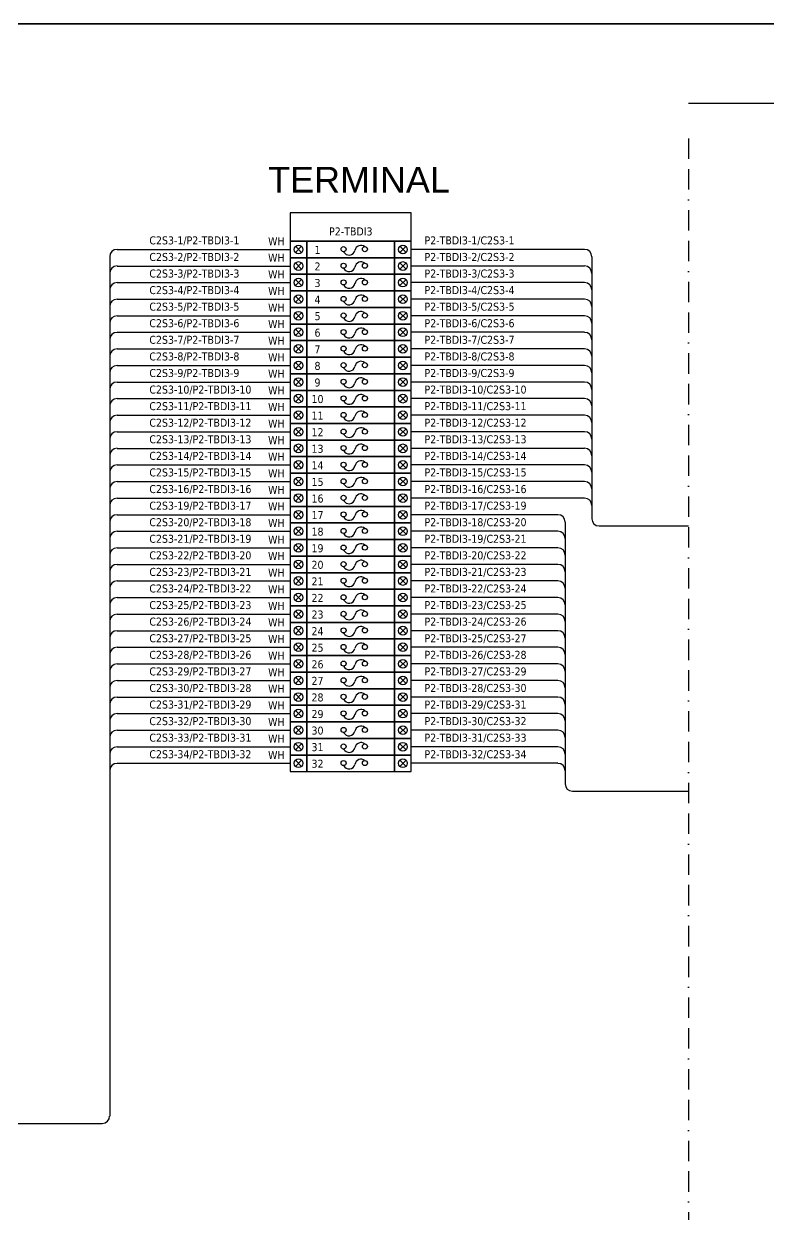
# Model space of a CAD drawing. Header units: millimetres. Extents: x 0 to 62600, y 0 to 14837.
# Drawn here: x 13872 to 14797, y 10237 to 11717 of the extents above; entities that cross this region are included whole.
import ezdxf
from ezdxf.enums import TextEntityAlignment as Align

# ---------------------------------------------------------------- set-up
doc = ezdxf.new("R2010")
doc.units = ezdxf.units.MM
doc.linetypes.add('BORDERX2', pattern=[88.9, 25.4, -12.7, 25.4, -12.7, 0, -12.7])
doc.layers.add('HELPPOINT', color=7, linetype='Continuous')
doc.layers.add('x01001-FrameArea', color=2, linetype='BORDERX2')
doc.layers.add('IE-WIRE', color=7, linetype='Continuous', lineweight=25)
doc.layers.add('power', color=7, linetype='Continuous', lineweight=25)
doc.styles.get("Standard").update_dxf_attribs({"font": 'arial.ttf'})
doc.styles.add('Tahoma', font='')
doc.styles.get('Tahoma').set_extended_font_data('Tahoma')

msp = doc.modelspace()

# ---------------------------------------------------------------- linework, layer by layer
msp.add_line((14698.1, 11618.3), (15474.9, 11618.3))
at = {"color": 1, "ltscale": 25.4}
for p, q in [((14217.1, 11440.2), (14209.5, 11432.5)), ((14209.5, 11440.2), (14217.1, 11432.5)), ((14339.2, 11440.2), (14346.9, 11432.5)), ((14346.9, 11440.2), (14339.2, 11432.5)), ((14217.1, 11419.6), (14209.5, 11411.9)), ((14209.5, 11419.6), (14217.1, 11411.9)), ((14339.2, 11419.6), (14346.9, 11411.9)), ((14346.9, 11419.6), (14339.2, 11411.9)), ((14217.1, 11398.9), (14209.5, 11391.3)), ((14209.5, 11398.9), (14217.1, 11391.3)), ((14339.2, 11398.9), (14346.9, 11391.3)), ((14346.9, 11398.9), (14339.2, 11391.3)), ((14217.1, 11378.3), (14209.5, 11370.7)), ((14209.5, 11378.3), (14217.1, 11370.7)), ((14339.2, 11378.3), (14346.9, 11370.7)), ((14346.9, 11378.3), (14339.2, 11370.7)), ((14217.1, 11357.7), (14209.5, 11350.1)), ((14209.5, 11357.7), (14217.1, 11350.1)), ((14339.2, 11357.7), (14346.9, 11350.1)), ((14346.9, 11357.7), (14339.2, 11350.1)), ((14217.1, 11337.1), (14209.5, 11329.4)), ((14209.5, 11337.1), (14217.1, 11329.4)), ((14339.2, 11337.1), (14346.9, 11329.4)), ((14346.9, 11337.1), (14339.2, 11329.4)), ((14217.1, 11316.5), (14209.5, 11308.8)), ((14209.5, 11316.5), (14217.1, 11308.8)), ((14339.2, 11316.5), (14346.9, 11308.8)), ((14346.9, 11316.5), (14339.2, 11308.8)), ((14217.1, 11295.9), (14209.5, 11288.2)), ((14209.5, 11295.9), (14217.1, 11288.2)), ((14339.2, 11295.9), (14346.9, 11288.2)), ((14346.9, 11295.9), (14339.2, 11288.2)), ((14217.1, 11275.3), (14209.5, 11267.6)), ((14209.5, 11275.3), (14217.1, 11267.6)), ((14339.2, 11275.3), (14346.9, 11267.6)), ((14346.9, 11275.3), (14339.2, 11267.6)), ((14217.1, 11254.7), (14209.5, 11247)), ((14209.5, 11254.7), (14217.1, 11247)), ((14339.2, 11254.7), (14346.9, 11247)), ((14346.9, 11254.7), (14339.2, 11247)), ((14217.1, 11234.1), (14209.5, 11226.4)), ((14209.5, 11234.1), (14217.1, 11226.4)), ((14339.2, 11234.1), (14346.9, 11226.4)), ((14346.9, 11234.1), (14339.2, 11226.4)), ((14217.1, 11213.4), (14209.5, 11205.8)), ((14209.5, 11213.4), (14217.1, 11205.8)), ((14339.2, 11213.4), (14346.9, 11205.8)), ((14346.9, 11213.4), (14339.2, 11205.8)), ((14217.1, 11192.8), (14209.5, 11185.2)), ((14209.5, 11192.8), (14217.1, 11185.2)), ((14339.2, 11192.8), (14346.9, 11185.2)), ((14346.9, 11192.8), (14339.2, 11185.2)), ((14217.1, 11172.2), (14209.5, 11164.5)), ((14209.5, 11172.2), (14217.1, 11164.5)), ((14339.2, 11172.2), (14346.9, 11164.5)), ((14346.9, 11172.2), (14339.2, 11164.5)), ((14217.1, 11151.6), (14209.5, 11143.9)), ((14209.5, 11151.6), (14217.1, 11143.9)), ((14339.2, 11151.6), (14346.9, 11143.9)), ((14346.9, 11151.6), (14339.2, 11143.9)), ((14217.1, 11131), (14209.5, 11123.3)), ((14209.5, 11131), (14217.1, 11123.3)), ((14339.2, 11131), (14346.9, 11123.3)), ((14346.9, 11131), (14339.2, 11123.3)), ((14217.1, 11110.4), (14209.5, 11102.7)), ((14209.5, 11110.4), (14217.1, 11102.7)), ((14339.2, 11110.4), (14346.9, 11102.7)), ((14346.9, 11110.4), (14339.2, 11102.7)), ((14217.1, 11089.8), (14209.5, 11082.1)), ((14209.5, 11089.8), (14217.1, 11082.1)), ((14339.2, 11089.8), (14346.9, 11082.1)), ((14346.9, 11089.8), (14339.2, 11082.1)), ((14217.1, 11069.2), (14209.5, 11061.5)), ((14209.5, 11069.2), (14217.1, 11061.5)), ((14339.2, 11069.2), (14346.9, 11061.5)), ((14346.9, 11069.2), (14339.2, 11061.5)), ((14217.1, 11048.5), (14209.5, 11040.9)), ((14209.5, 11048.5), (14217.1, 11040.9)), ((14339.2, 11048.5), (14346.9, 11040.9)), ((14346.9, 11048.5), (14339.2, 11040.9)), ((14217.1, 11027.9), (14209.5, 11020.3)), ((14209.5, 11027.9), (14217.1, 11020.3)), ((14339.2, 11027.9), (14346.9, 11020.3)), ((14346.9, 11027.9), (14339.2, 11020.3)), ((14217.1, 11007.3), (14209.5, 10999.7)), ((14209.5, 11007.3), (14217.1, 10999.7)), ((14339.2, 11007.3), (14346.9, 10999.7)), ((14346.9, 11007.3), (14339.2, 10999.7)), ((14217.1, 10986.7), (14209.5, 10979)), ((14209.5, 10986.7), (14217.1, 10979)), ((14339.2, 10986.7), (14346.9, 10979)), ((14346.9, 10986.7), (14339.2, 10979)), ((14217.1, 10966.1), (14209.5, 10958.4)), ((14209.5, 10966.1), (14217.1, 10958.4)), ((14339.2, 10966.1), (14346.9, 10958.4)), ((14346.9, 10966.1), (14339.2, 10958.4)), ((14217.1, 10945.5), (14209.5, 10937.8)), ((14209.5, 10945.5), (14217.1, 10937.8)), ((14339.2, 10945.5), (14346.9, 10937.8)), ((14346.9, 10945.5), (14339.2, 10937.8)), ((14217.1, 10924.9), (14209.5, 10917.2)), ((14209.5, 10924.9), (14217.1, 10917.2)), ((14339.2, 10924.9), (14346.9, 10917.2)), ((14346.9, 10924.9), (14339.2, 10917.2)), ((14217.1, 10904.3), (14209.5, 10896.6)), ((14209.5, 10904.3), (14217.1, 10896.6)), ((14339.2, 10904.3), (14346.9, 10896.6)), ((14346.9, 10904.3), (14339.2, 10896.6)), ((14217.1, 10883.7), (14209.5, 10876)), ((14209.5, 10883.7), (14217.1, 10876)), ((14339.2, 10883.7), (14346.9, 10876)), ((14346.9, 10883.7), (14339.2, 10876)), ((14217.1, 10863), (14209.5, 10855.4)), ((14209.5, 10863), (14217.1, 10855.4)), ((14339.2, 10863), (14346.9, 10855.4)), ((14346.9, 10863), (14339.2, 10855.4)), ((14217.1, 10842.4), (14209.5, 10834.8)), ((14209.5, 10842.4), (14217.1, 10834.8)), ((14339.2, 10842.4), (14346.9, 10834.8)), ((14346.9, 10842.4), (14339.2, 10834.8)), ((14217.1, 10821.8), (14209.5, 10814.1)), ((14209.5, 10821.8), (14217.1, 10814.1)), ((14339.2, 10821.8), (14346.9, 10814.1)), ((14346.9, 10821.8), (14339.2, 10814.1)), ((14217.1, 10801.2), (14209.5, 10793.5)), ((14209.5, 10801.2), (14217.1, 10793.5)), ((14339.2, 10801.2), (14346.9, 10793.5)), ((14346.9, 10801.2), (14339.2, 10793.5))]:
    msp.add_line(p, q, dxfattribs=at)
at = {"color": 4, "ltscale": 25.4}
msp.add_lwpolyline([(14203, 11446.6), (14353.3, 11446.6), (14353.3, 11481.9), (14203, 11481.9)], close=True, dxfattribs=at)
at = {"color": 1, "ltscale": 25.4}
for points in [[(14203, 11426), (14223.6, 11426), (14223.6, 11446.6), (14203, 11446.6)], [(14223.6, 11426), (14332.7, 11426), (14332.7, 11446.6), (14223.6, 11446.6)], [(14332.7, 11426), (14353.3, 11426), (14353.3, 11446.6), (14332.7, 11446.6)], [(14203, 11405.4), (14223.6, 11405.4), (14223.6, 11426), (14203, 11426)], [(14223.6, 11405.4), (14332.7, 11405.4), (14332.7, 11426), (14223.6, 11426)], [(14332.7, 11405.4), (14353.3, 11405.4), (14353.3, 11426), (14332.7, 11426)], [(14203, 11384.8), (14223.6, 11384.8), (14223.6, 11405.4), (14203, 11405.4)], [(14223.6, 11384.8), (14332.7, 11384.8), (14332.7, 11405.4), (14223.6, 11405.4)], [(14332.7, 11384.8), (14353.3, 11384.8), (14353.3, 11405.4), (14332.7, 11405.4)], [(14203, 11364.2), (14223.6, 11364.2), (14223.6, 11384.8), (14203, 11384.8)], [(14223.6, 11364.2), (14332.7, 11364.2), (14332.7, 11384.8), (14223.6, 11384.8)], [(14332.7, 11364.2), (14353.3, 11364.2), (14353.3, 11384.8), (14332.7, 11384.8)], [(14203, 11343.6), (14223.6, 11343.6), (14223.6, 11364.2), (14203, 11364.2)], [(14223.6, 11343.6), (14332.7, 11343.6), (14332.7, 11364.2), (14223.6, 11364.2)], [(14332.7, 11343.6), (14353.3, 11343.6), (14353.3, 11364.2), (14332.7, 11364.2)], [(14203, 11323), (14223.6, 11323), (14223.6, 11343.6), (14203, 11343.6)], [(14223.6, 11323), (14332.7, 11323), (14332.7, 11343.6), (14223.6, 11343.6)], [(14332.7, 11323), (14353.3, 11323), (14353.3, 11343.6), (14332.7, 11343.6)], [(14203, 11302.4), (14223.6, 11302.4), (14223.6, 11323), (14203, 11323)], [(14223.6, 11302.4), (14332.7, 11302.4), (14332.7, 11323), (14223.6, 11323)], [(14332.7, 11302.4), (14353.3, 11302.4), (14353.3, 11323), (14332.7, 11323)], [(14203, 11281.7), (14223.6, 11281.7), (14223.6, 11302.4), (14203, 11302.4)], [(14223.6, 11281.7), (14332.7, 11281.7), (14332.7, 11302.4), (14223.6, 11302.4)], [(14332.7, 11281.7), (14353.3, 11281.7), (14353.3, 11302.4), (14332.7, 11302.4)], [(14203, 11261.1), (14223.6, 11261.1), (14223.6, 11281.7), (14203, 11281.7)], [(14223.6, 11261.1), (14332.7, 11261.1), (14332.7, 11281.7), (14223.6, 11281.7)], [(14332.7, 11261.1), (14353.3, 11261.1), (14353.3, 11281.7), (14332.7, 11281.7)], [(14203, 11240.5), (14223.6, 11240.5), (14223.6, 11261.1), (14203, 11261.1)], [(14223.6, 11240.5), (14332.7, 11240.5), (14332.7, 11261.1), (14223.6, 11261.1)], [(14332.7, 11240.5), (14353.3, 11240.5), (14353.3, 11261.1), (14332.7, 11261.1)], [(14203, 11219.9), (14223.6, 11219.9), (14223.6, 11240.5), (14203, 11240.5)], [(14223.6, 11219.9), (14332.7, 11219.9), (14332.7, 11240.5), (14223.6, 11240.5)], [(14332.7, 11219.9), (14353.3, 11219.9), (14353.3, 11240.5), (14332.7, 11240.5)], [(14203, 11199.3), (14223.6, 11199.3), (14223.6, 11219.9), (14203, 11219.9)], [(14223.6, 11199.3), (14332.7, 11199.3), (14332.7, 11219.9), (14223.6, 11219.9)], [(14332.7, 11199.3), (14353.3, 11199.3), (14353.3, 11219.9), (14332.7, 11219.9)], [(14203, 11178.7), (14223.6, 11178.7), (14223.6, 11199.3), (14203, 11199.3)], [(14223.6, 11178.7), (14332.7, 11178.7), (14332.7, 11199.3), (14223.6, 11199.3)], [(14332.7, 11178.7), (14353.3, 11178.7), (14353.3, 11199.3), (14332.7, 11199.3)], [(14203, 11158.1), (14223.6, 11158.1), (14223.6, 11178.7), (14203, 11178.7)], [(14223.6, 11158.1), (14332.7, 11158.1), (14332.7, 11178.7), (14223.6, 11178.7)], [(14332.7, 11158.1), (14353.3, 11158.1), (14353.3, 11178.7), (14332.7, 11178.7)], [(14203, 11137.5), (14223.6, 11137.5), (14223.6, 11158.1), (14203, 11158.1)], [(14223.6, 11137.5), (14332.7, 11137.5), (14332.7, 11158.1), (14223.6, 11158.1)], [(14332.7, 11137.5), (14353.3, 11137.5), (14353.3, 11158.1), (14332.7, 11158.1)], [(14203, 11116.9), (14223.6, 11116.9), (14223.6, 11137.5), (14203, 11137.5)], [(14223.6, 11116.9), (14332.7, 11116.9), (14332.7, 11137.5), (14223.6, 11137.5)], [(14332.7, 11116.9), (14353.3, 11116.9), (14353.3, 11137.5), (14332.7, 11137.5)], [(14203, 11096.2), (14223.6, 11096.2), (14223.6, 11116.9), (14203, 11116.9)], [(14223.6, 11096.2), (14332.7, 11096.2), (14332.7, 11116.9), (14223.6, 11116.9)], [(14332.7, 11096.2), (14353.3, 11096.2), (14353.3, 11116.9), (14332.7, 11116.9)], [(14203, 11075.6), (14223.6, 11075.6), (14223.6, 11096.2), (14203, 11096.2)], [(14223.6, 11075.6), (14332.7, 11075.6), (14332.7, 11096.2), (14223.6, 11096.2)], [(14332.7, 11075.6), (14353.3, 11075.6), (14353.3, 11096.2), (14332.7, 11096.2)], [(14203, 11055), (14223.6, 11055), (14223.6, 11075.6), (14203, 11075.6)], [(14223.6, 11055), (14332.7, 11055), (14332.7, 11075.6), (14223.6, 11075.6)], [(14332.7, 11055), (14353.3, 11055), (14353.3, 11075.6), (14332.7, 11075.6)], [(14203, 11034.4), (14223.6, 11034.4), (14223.6, 11055), (14203, 11055)], [(14223.6, 11034.4), (14332.7, 11034.4), (14332.7, 11055), (14223.6, 11055)], [(14332.7, 11034.4), (14353.3, 11034.4), (14353.3, 11055), (14332.7, 11055)], [(14203, 11013.8), (14223.6, 11013.8), (14223.6, 11034.4), (14203, 11034.4)], [(14223.6, 11013.8), (14332.7, 11013.8), (14332.7, 11034.4), (14223.6, 11034.4)], [(14332.7, 11013.8), (14353.3, 11013.8), (14353.3, 11034.4), (14332.7, 11034.4)], [(14203, 10993.2), (14223.6, 10993.2), (14223.6, 11013.8), (14203, 11013.8)], [(14223.6, 10993.2), (14332.7, 10993.2), (14332.7, 11013.8), (14223.6, 11013.8)], [(14332.7, 10993.2), (14353.3, 10993.2), (14353.3, 11013.8), (14332.7, 11013.8)], [(14203, 10972.6), (14223.6, 10972.6), (14223.6, 10993.2), (14203, 10993.2)], [(14223.6, 10972.6), (14332.7, 10972.6), (14332.7, 10993.2), (14223.6, 10993.2)], [(14332.7, 10972.6), (14353.3, 10972.6), (14353.3, 10993.2), (14332.7, 10993.2)], [(14203, 10952), (14223.6, 10952), (14223.6, 10972.6), (14203, 10972.6)], [(14223.6, 10952), (14332.7, 10952), (14332.7, 10972.6), (14223.6, 10972.6)], [(14332.7, 10952), (14353.3, 10952), (14353.3, 10972.6), (14332.7, 10972.6)], [(14203, 10931.3), (14223.6, 10931.3), (14223.6, 10952), (14203, 10952)], [(14223.6, 10931.3), (14332.7, 10931.3), (14332.7, 10952), (14223.6, 10952)], [(14332.7, 10931.3), (14353.3, 10931.3), (14353.3, 10952), (14332.7, 10952)], [(14203, 10910.7), (14223.6, 10910.7), (14223.6, 10931.3), (14203, 10931.3)], [(14223.6, 10910.7), (14332.7, 10910.7), (14332.7, 10931.3), (14223.6, 10931.3)], [(14332.7, 10910.7), (14353.3, 10910.7), (14353.3, 10931.3), (14332.7, 10931.3)], [(14203, 10890.1), (14223.6, 10890.1), (14223.6, 10910.7), (14203, 10910.7)], [(14223.6, 10890.1), (14332.7, 10890.1), (14332.7, 10910.7), (14223.6, 10910.7)], [(14332.7, 10890.1), (14353.3, 10890.1), (14353.3, 10910.7), (14332.7, 10910.7)], [(14203, 10869.5), (14223.6, 10869.5), (14223.6, 10890.1), (14203, 10890.1)], [(14223.6, 10869.5), (14332.7, 10869.5), (14332.7, 10890.1), (14223.6, 10890.1)], [(14332.7, 10869.5), (14353.3, 10869.5), (14353.3, 10890.1), (14332.7, 10890.1)], [(14203, 10848.9), (14223.6, 10848.9), (14223.6, 10869.5), (14203, 10869.5)], [(14223.6, 10848.9), (14332.7, 10848.9), (14332.7, 10869.5), (14223.6, 10869.5)], [(14332.7, 10848.9), (14353.3, 10848.9), (14353.3, 10869.5), (14332.7, 10869.5)], [(14203, 10828.3), (14223.6, 10828.3), (14223.6, 10848.9), (14203, 10848.9)], [(14223.6, 10828.3), (14332.7, 10828.3), (14332.7, 10848.9), (14223.6, 10848.9)], [(14332.7, 10828.3), (14353.3, 10828.3), (14353.3, 10848.9), (14332.7, 10848.9)], [(14203, 10807.7), (14223.6, 10807.7), (14223.6, 10828.3), (14203, 10828.3)], [(14223.6, 10807.7), (14332.7, 10807.7), (14332.7, 10828.3), (14223.6, 10828.3)], [(14332.7, 10807.7), (14353.3, 10807.7), (14353.3, 10828.3), (14332.7, 10828.3)], [(14203, 10787.1), (14223.6, 10787.1), (14223.6, 10807.7), (14203, 10807.7)], [(14223.6, 10787.1), (14332.7, 10787.1), (14332.7, 10807.7), (14223.6, 10807.7)], [(14332.7, 10787.1), (14353.3, 10787.1), (14353.3, 10807.7), (14332.7, 10807.7)]]:
    msp.add_lwpolyline(points, close=True, dxfattribs=at)
for centre in [(14213.3, 11436.3), (14343, 11436.3), (14213.3, 11415.7), (14343, 11415.7), (14213.3, 11395.1), (14343, 11395.1), (14213.3, 11374.5), (14343, 11374.5), (14213.3, 11353.9), (14343, 11353.9), (14213.3, 11333.3), (14343, 11333.3), (14213.3, 11312.7), (14343, 11312.7), (14213.3, 11292.1), (14343, 11292.1), (14213.3, 11271.4), (14343, 11271.4), (14213.3, 11250.8), (14343, 11250.8), (14213.3, 11230.2), (14343, 11230.2), (14213.3, 11209.6), (14343, 11209.6), (14213.3, 11189), (14343, 11189), (14213.3, 11168.4), (14343, 11168.4), (14213.3, 11147.8), (14343, 11147.8), (14213.3, 11127.2), (14343, 11127.2), (14213.3, 11106.5), (14343, 11106.5), (14213.3, 11085.9), (14343, 11085.9), (14213.3, 11065.3), (14343, 11065.3), (14213.3, 11044.7), (14343, 11044.7), (14213.3, 11024.1), (14343, 11024.1), (14213.3, 11003.5), (14343, 11003.5), (14213.3, 10982.9), (14343, 10982.9), (14213.3, 10962.3), (14343, 10962.3), (14213.3, 10941.7), (14343, 10941.7), (14213.3, 10921), (14343, 10921), (14213.3, 10900.4), (14343, 10900.4), (14213.3, 10879.8), (14343, 10879.8), (14213.3, 10859.2), (14343, 10859.2), (14213.3, 10838.6), (14343, 10838.6), (14213.3, 10818), (14343, 10818), (14213.3, 10797.4), (14343, 10797.4)]:
    msp.add_circle(centre, 5.42, dxfattribs=at)
at = {"layer": 'HELPPOINT', "color": 4, "lineweight": 35}
msp.add_line((12579.9, 11716.9), (16473.2, 11716.9), dxfattribs=at)
msp.add_line((12579.9, 11716.9), (16473.2, 11716.9), dxfattribs=at)
at = {"layer": 'IE-WIRE', "color": 4, "ltscale": 25.4}
for p, q in [((13978.5, 11427.2), (13978.5, 10358.8)), ((13987.6, 11436.3), (14203, 11436.3)), ((14568.7, 11436.3), (14353.3, 11436.3)), ((14577.8, 11427.2), (14577.8, 11101.5)), ((13987.6, 11415.7), (14203, 11415.7)), ((14568.7, 11415.7), (14353.3, 11415.7)), ((13987.6, 11395.1), (14203, 11395.1)), ((14568.7, 11395.1), (14353.3, 11395.1)), ((13987.6, 11374.5), (14203, 11374.5)), ((14568.7, 11374.5), (14353.3, 11374.5)), ((13987.6, 11353.9), (14203, 11353.9)), ((14568.7, 11353.9), (14353.3, 11353.9)), ((13987.6, 11333.3), (14203, 11333.3)), ((14568.7, 11333.3), (14353.3, 11333.3)), ((13987.6, 11312.7), (14203, 11312.7)), ((14568.7, 11312.7), (14353.3, 11312.7)), ((13987.6, 11292.1), (14203, 11292.1)), ((14568.7, 11292.1), (14353.3, 11292.1)), ((13987.6, 11271.4), (14203, 11271.4)), ((14568.7, 11271.4), (14353.3, 11271.4)), ((13987.6, 11250.8), (14203, 11250.8)), ((14568.7, 11250.8), (14353.3, 11250.8)), ((13987.6, 11230.2), (14203, 11230.2)), ((14568.7, 11230.2), (14353.3, 11230.2)), ((13987.6, 11209.6), (14203, 11209.6)), ((14568.7, 11209.6), (14353.3, 11209.6)), ((13987.6, 11189), (14203, 11189)), ((14568.7, 11189), (14353.3, 11189)), ((13987.6, 11168.4), (14203, 11168.4)), ((14568.7, 11168.4), (14353.3, 11168.4)), ((13987.6, 11147.8), (14203, 11147.8)), ((14568.7, 11147.8), (14353.3, 11147.8)), ((13987.6, 11127.2), (14203, 11127.2)), ((14568.7, 11127.2), (14353.3, 11127.2)), ((13987.6, 11106.5), (14203, 11106.5)), ((14535.6, 11106.5), (14353.3, 11106.5)), ((13987.6, 11085.9), (14203, 11085.9)), ((14535.6, 11085.9), (14353.3, 11085.9)), ((14544.7, 11097.4), (14544.7, 10771.7)), ((13987.6, 11065.3), (14203, 11065.3)), ((14535.6, 11065.3), (14353.3, 11065.3)), ((13987.6, 11044.7), (14203, 11044.7)), ((14535.6, 11044.7), (14353.3, 11044.7)), ((13987.6, 11024.1), (14203, 11024.1)), ((14535.6, 11024.1), (14353.3, 11024.1)), ((13987.6, 11003.5), (14203, 11003.5)), ((14535.6, 11003.5), (14353.3, 11003.5)), ((13987.6, 10982.9), (14203, 10982.9)), ((14535.6, 10982.9), (14353.3, 10982.9)), ((13987.6, 10962.3), (14203, 10962.3)), ((14535.6, 10962.3), (14353.3, 10962.3)), ((13987.6, 10941.7), (14203, 10941.7)), ((14535.6, 10941.7), (14353.3, 10941.7)), ((13987.6, 10921), (14203, 10921)), ((14535.6, 10921), (14353.3, 10921)), ((13987.6, 10900.4), (14203, 10900.4)), ((14535.6, 10900.4), (14353.3, 10900.4)), ((13987.6, 10879.8), (14203, 10879.8)), ((14535.6, 10879.8), (14353.3, 10879.8)), ((13987.6, 10859.2), (14203, 10859.2)), ((14535.6, 10859.2), (14353.3, 10859.2)), ((13987.6, 10838.6), (14203, 10838.6)), ((14535.6, 10838.6), (14353.3, 10838.6)), ((13987.6, 10818), (14203, 10818)), ((14535.6, 10818), (14353.3, 10818)), ((13987.6, 10797.4), (14203, 10797.4)), ((14535.6, 10797.4), (14353.3, 10797.4))]:
    msp.add_line(p, q, dxfattribs=at)
at = {"layer": 'IE-WIRE', "color": 4}
for p, q in [((14586.8, 11092.5), (14698.1, 11092.5)), ((14553.7, 10762.7), (14698.1, 10762.7)), ((12928, 10349.7), (13969.3, 10349.7))]:
    msp.add_line(p, q, dxfattribs=at)
at = {"layer": 'IE-WIRE', "color": 4, "ltscale": 25.4}
for centre, start, end in [((13987.6, 11427.2), 90, 180), ((14568.7, 11427.2), 0, 90), ((13987.6, 11406.6), 90, 180), ((14568.7, 11406.6), 0, 90), ((13987.6, 11386), 90, 180), ((14568.7, 11386), 0, 90), ((13987.6, 11365.4), 90, 180), ((14568.7, 11365.4), 0, 90), ((13987.6, 11344.7), 90, 180), ((14568.7, 11344.7), 0, 90), ((13987.6, 11324.1), 90, 180), ((14568.7, 11324.1), 0, 90), ((13987.6, 11303.5), 90, 180), ((14568.7, 11303.5), 0, 90), ((13987.6, 11282.9), 90, 180), ((14568.7, 11282.9), 0, 90), ((13987.6, 11262.3), 90, 180), ((14568.7, 11262.3), 0, 90), ((13987.6, 11241.7), 90, 180), ((14568.7, 11241.7), 0, 90), ((13987.6, 11221.1), 90, 180), ((14568.7, 11221.1), 0, 90), ((13987.6, 11200.5), 90, 180), ((14568.7, 11200.5), 0, 90), ((13987.6, 11179.9), 90, 180), ((14568.7, 11179.9), 0, 90), ((13987.6, 11159.2), 90, 180), ((14568.7, 11159.2), 0, 90), ((13987.6, 11138.6), 90, 180), ((14568.7, 11138.6), 0, 90), ((13987.6, 11118), 90, 180), ((14568.7, 11118), 0, 90), ((13987.6, 11097.4), 90, 180), ((14535.6, 11097.4), 0, 90), ((13987.6, 11076.8), 90, 180), ((14535.6, 11076.8), 0, 90), ((13987.6, 11056.2), 90, 180), ((14535.6, 11056.2), 0, 90), ((13987.6, 11035.6), 90, 180), ((14535.6, 11035.6), 0, 90), ((13987.6, 11015), 90, 180), ((14535.6, 11015), 0, 90), ((13987.6, 10994.3), 90, 180), ((14535.6, 10994.3), 0, 90), ((13987.6, 10973.7), 90, 180), ((14535.6, 10973.7), 0, 90), ((13987.6, 10953.1), 90, 180), ((14535.6, 10953.1), 0, 90), ((13987.6, 10932.5), 90, 180), ((14535.6, 10932.5), 0, 90), ((13987.6, 10911.9), 90, 180), ((14535.6, 10911.9), 0, 90), ((13987.6, 10891.3), 90, 180), ((14535.6, 10891.3), 0, 90), ((13987.6, 10870.7), 90, 180), ((14535.6, 10870.7), 0, 90), ((13987.6, 10850.1), 90, 180), ((14535.6, 10850.1), 0, 90), ((13987.6, 10829.5), 90, 180), ((14535.6, 10829.5), 0, 90), ((13987.6, 10808.8), 90, 180), ((14535.6, 10808.8), 0, 90), ((13987.6, 10788.2), 90, 180), ((14535.6, 10788.2), 0, 90)]:
    msp.add_arc(centre, 9.14, start, end, dxfattribs=at)
at = {"layer": 'IE-WIRE', "color": 4}
for centre, radius, start, end in [((14586.8, 11101.5), 8.96, 180, 270), ((14553.7, 10771.7), 8.96, 180, 270), ((13969.3, 10358.8), 9.14, 270, 0)]:
    msp.add_arc(centre, radius, start, end, dxfattribs=at)
at = {"layer": 'power', "color": 1, "ltscale": 25.4}
for centre in [(14269.3, 11436.7), (14295.7, 11436.7), (14269.3, 11416), (14295.7, 11416), (14269.3, 11395.4), (14295.7, 11395.4), (14269.3, 11374.8), (14295.7, 11374.8), (14269.3, 11354.2), (14295.7, 11354.2), (14269.3, 11333.6), (14295.7, 11333.6), (14269.3, 11313), (14295.7, 11313), (14269.3, 11292.4), (14295.7, 11292.4), (14269.3, 11271.8), (14295.7, 11271.8), (14269.3, 11251.1), (14295.7, 11251.1), (14269.3, 11230.5), (14295.7, 11230.5), (14269.3, 11209.9), (14295.7, 11209.9), (14269.3, 11189.3), (14295.7, 11189.3), (14269.3, 11168.7), (14295.7, 11168.7), (14269.3, 11148.1), (14295.7, 11148.1), (14269.3, 11127.5), (14295.7, 11127.5), (14269.3, 11106.9), (14295.7, 11106.9), (14269.3, 11086.3), (14295.7, 11086.3), (14269.3, 11065.6), (14295.7, 11065.6), (14269.3, 11045), (14295.7, 11045), (14269.3, 11024.4), (14295.7, 11024.4), (14269.3, 11003.8), (14295.7, 11003.8), (14269.3, 10983.2), (14295.7, 10983.2), (14269.3, 10962.6), (14295.7, 10962.6), (14269.3, 10942), (14295.7, 10942), (14269.3, 10921.4), (14295.7, 10921.4), (14269.3, 10900.7), (14295.7, 10900.7), (14269.3, 10880.1), (14295.7, 10880.1), (14269.3, 10859.5), (14295.7, 10859.5), (14269.3, 10838.9), (14295.7, 10838.9), (14269.3, 10818.3), (14295.7, 10818.3), (14269.3, 10797.7), (14295.7, 10797.7)]:
    msp.add_circle(centre, 3.16, dxfattribs=at)
for centre, radius, start, end in [((14290.9, 11433.8), 7.66, 51.1309, 171.3254), ((14276, 11436.8), 7.52, 206.1634, 346.0383), ((14276, 11416.2), 7.52, 206.1634, 346.0383), ((14290.9, 11413.2), 7.66, 51.1309, 171.3254), ((14290.9, 11392.6), 7.66, 51.1309, 171.3254), ((14276, 11395.6), 7.52, 206.1634, 346.0383), ((14276, 11375), 7.52, 206.1634, 346.0383), ((14290.9, 11372), 7.66, 51.1309, 171.3254), ((14276, 11354.4), 7.52, 206.1634, 346.0383), ((14290.9, 11351.4), 7.66, 51.1309, 171.3254), ((14290.9, 11330.8), 7.66, 51.1309, 171.3254), ((14276, 11333.8), 7.52, 206.1634, 346.0383), ((14276, 11313.1), 7.52, 206.1634, 346.0383), ((14290.9, 11310.2), 7.66, 51.1309, 171.3254), ((14290.9, 11289.6), 7.66, 51.1309, 171.3254), ((14276, 11292.5), 7.52, 206.1634, 346.0383), ((14276, 11271.9), 7.52, 206.1634, 346.0383), ((14290.9, 11269), 7.66, 51.1309, 171.3254), ((14276, 11251.3), 7.52, 206.1634, 346.0383), ((14290.9, 11248.3), 7.66, 51.1309, 171.3254), ((14290.9, 11227.7), 7.66, 51.1309, 171.3254), ((14276, 11230.7), 7.52, 206.1634, 346.0383), ((14276, 11210.1), 7.52, 206.1634, 346.0383), ((14290.9, 11207.1), 7.66, 51.1309, 171.3254), ((14290.9, 11186.5), 7.66, 51.1309, 171.3254), ((14276, 11189.5), 7.52, 206.1634, 346.0383), ((14276, 11168.9), 7.52, 206.1634, 346.0383), ((14290.9, 11165.9), 7.66, 51.1309, 171.3254), ((14276, 11148.3), 7.52, 206.1634, 346.0383), ((14290.9, 11145.3), 7.66, 51.1309, 171.3254), ((14290.9, 11124.7), 7.66, 51.1309, 171.3254), ((14276, 11127.6), 7.52, 206.1634, 346.0383), ((14276, 11107), 7.52, 206.1634, 346.0383), ((14290.9, 11104.1), 7.66, 51.1309, 171.3254), ((14290.9, 11083.4), 7.66, 51.1309, 171.3254), ((14276, 11086.4), 7.52, 206.1634, 346.0383), ((14276, 11065.8), 7.52, 206.1634, 346.0383), ((14290.9, 11062.8), 7.66, 51.1309, 171.3254), ((14276, 11045.2), 7.52, 206.1634, 346.0383), ((14290.9, 11042.2), 7.66, 51.1309, 171.3254), ((14290.9, 11021.6), 7.66, 51.1309, 171.3254), ((14276, 11024.6), 7.52, 206.1634, 346.0383), ((14276, 11004), 7.52, 206.1634, 346.0383), ((14290.9, 11001), 7.66, 51.1309, 171.3254), ((14290.9, 10980.4), 7.66, 51.1309, 171.3254), ((14276, 10983.4), 7.52, 206.1634, 346.0383), ((14290.9, 10959.8), 7.66, 51.1309, 171.3254), ((14276, 10962.7), 7.52, 206.1634, 346.0383), ((14276, 10942.1), 7.52, 206.1634, 346.0383), ((14290.9, 10939.2), 7.66, 51.1309, 171.3254), ((14290.9, 10918.6), 7.66, 51.1309, 171.3254), ((14276, 10921.5), 7.52, 206.1634, 346.0383), ((14276, 10900.9), 7.52, 206.1634, 346.0383), ((14290.9, 10897.9), 7.66, 51.1309, 171.3254), ((14276, 10880.3), 7.52, 206.1634, 346.0383), ((14290.9, 10877.3), 7.66, 51.1309, 171.3254), ((14290.9, 10856.7), 7.66, 51.1309, 171.3254), ((14276, 10859.7), 7.52, 206.1634, 346.0383), ((14276, 10839.1), 7.52, 206.1634, 346.0383), ((14290.9, 10836.1), 7.66, 51.1309, 171.3254), ((14290.9, 10815.5), 7.66, 51.1309, 171.3254), ((14276, 10818.5), 7.52, 206.1634, 346.0383), ((14276, 10797.8), 7.52, 206.1634, 346.0383), ((14290.9, 10794.9), 7.66, 51.1309, 171.3254)]:
    msp.add_arc(centre, radius, start, end, dxfattribs=at)
at = {"layer": 'x01001-FrameArea'}
msp.add_line((14698.1, 11574.2), (14698.1, 9487.7), dxfattribs=at)

# ---------------------------------------------------------------- texts
at = {"color": 2}
msp.add_text('TERMINAL', height=32, dxfattribs=at).set_placement((14175.4, 11507))
at = {"color": 4, "style": 'Tahoma'}
msp.add_text('P2-TBDI3', height=9.95, dxfattribs=at).set_placement((14278.2, 11458.7), align=Align.MIDDLE_CENTER)
for s, height, p in [('C2S3-1/P2-TBDI3-1', 9.949, (14027.8, 11442.6)), ('WH', 9.95, (14175.4, 11441.6)), ('P2-TBDI3-1/C2S3-1', 9.949, (14369.8, 11442.6)), ('C2S3-2/P2-TBDI3-2', 9.949, (14027.8, 11422)), ('WH', 9.95, (14175.4, 11421)), ('P2-TBDI3-2/C2S3-2', 9.949, (14369.8, 11422)), ('C2S3-3/P2-TBDI3-3', 9.949, (14027.8, 11401.4)), ('P2-TBDI3-3/C2S3-3', 9.949, (14369.8, 11401.4)), ('WH', 9.95, (14175.4, 11400.4)), ('C2S3-4/P2-TBDI3-4', 9.949, (14027.8, 11380.8)), ('WH', 9.95, (14175.4, 11379.8)), ('P2-TBDI3-4/C2S3-4', 9.949, (14369.8, 11380.8)), ('C2S3-5/P2-TBDI3-5', 9.949, (14027.8, 11360.2)), ('WH', 9.95, (14175.4, 11359.1)), ('P2-TBDI3-5/C2S3-5', 9.949, (14369.8, 11360.2)), ('C2S3-6/P2-TBDI3-6', 9.949, (14027.8, 11339.6)), ('WH', 9.95, (14175.4, 11338.5)), ('P2-TBDI3-6/C2S3-6', 9.949, (14369.8, 11339.6)), ('C2S3-7/P2-TBDI3-7', 9.949, (14027.8, 11319)), ('WH', 9.95, (14175.4, 11317.9)), ('P2-TBDI3-7/C2S3-7', 9.949, (14369.8, 11319)), ('C2S3-8/P2-TBDI3-8', 9.949, (14027.8, 11298.3)), ('P2-TBDI3-8/C2S3-8', 9.949, (14369.8, 11298.3)), ('WH', 9.95, (14175.4, 11297.3)), ('C2S3-9/P2-TBDI3-9', 9.949, (14027.8, 11277.7)), ('WH', 9.95, (14175.4, 11276.7)), ('P2-TBDI3-9/C2S3-9', 9.949, (14369.8, 11277.7)), ('C2S3-10/P2-TBDI3-10', 9.949, (14027.8, 11257.1)), ('WH', 9.95, (14175.4, 11256.1)), ('P2-TBDI3-10/C2S3-10', 9.949, (14369.8, 11257.1)), ('C2S3-11/P2-TBDI3-11', 9.949, (14027.8, 11236.5)), ('WH', 9.95, (14175.4, 11235.5)), ('P2-TBDI3-11/C2S3-11', 9.949, (14369.8, 11236.5)), ('C2S3-12/P2-TBDI3-12', 9.949, (14027.8, 11215.9)), ('WH', 9.95, (14175.4, 11214.9)), ('P2-TBDI3-12/C2S3-12', 9.949, (14369.8, 11215.9)), ('C2S3-13/P2-TBDI3-13', 9.949, (14027.8, 11195.3)), ('WH', 9.95, (14175.4, 11194.2)), ('P2-TBDI3-13/C2S3-13', 9.949, (14369.8, 11195.3)), ('C2S3-14/P2-TBDI3-14', 9.949, (14027.8, 11174.7)), ('WH', 9.95, (14175.4, 11173.6)), ('P2-TBDI3-14/C2S3-14', 9.949, (14369.8, 11174.7)), ('C2S3-15/P2-TBDI3-15', 9.949, (14027.8, 11154.1)), ('WH', 9.95, (14175.4, 11153)), ('P2-TBDI3-15/C2S3-15', 9.949, (14369.8, 11154.1)), ('C2S3-16/P2-TBDI3-16', 9.949, (14027.8, 11133.4)), ('WH', 9.95, (14175.4, 11132.4)), ('P2-TBDI3-16/C2S3-16', 9.949, (14369.8, 11133.4)), ('C2S3-19/P2-TBDI3-17', 9.949, (14027.8, 11112.8)), ('WH', 9.95, (14175.4, 11111.8)), ('P2-TBDI3-17/C2S3-19', 9.949, (14369.8, 11112.8)), ('C2S3-20/P2-TBDI3-18', 9.949, (14027.8, 11092.2)), ('WH', 9.95, (14175.4, 11091.2)), ('P2-TBDI3-18/C2S3-20', 9.949, (14369.8, 11092.2)), ('C2S3-21/P2-TBDI3-19', 9.949, (14027.8, 11071.6)), ('WH', 9.95, (14175.4, 11070.6)), ('P2-TBDI3-19/C2S3-21', 9.949, (14369.8, 11071.6)), ('C2S3-22/P2-TBDI3-20', 9.949, (14027.8, 11051)), ('WH', 9.95, (14175.4, 11050)), ('P2-TBDI3-20/C2S3-22', 9.949, (14369.8, 11051)), ('C2S3-23/P2-TBDI3-21', 9.949, (14027.8, 11030.4)), ('WH', 9.95, (14175.4, 11029.4)), ('P2-TBDI3-21/C2S3-23', 9.949, (14369.8, 11030.4)), ('C2S3-24/P2-TBDI3-22', 9.949, (14027.8, 11009.8)), ('WH', 9.95, (14175.4, 11008.7)), ('P2-TBDI3-22/C2S3-24', 9.949, (14369.8, 11009.8)), ('C2S3-25/P2-TBDI3-23', 9.949, (14027.8, 10989.2)), ('WH', 9.95, (14175.4, 10988.1)), ('P2-TBDI3-23/C2S3-25', 9.949, (14369.8, 10989.2)), ('C2S3-26/P2-TBDI3-24', 9.949, (14027.8, 10968.6)), ('WH', 9.95, (14175.4, 10967.5)), ('P2-TBDI3-24/C2S3-26', 9.949, (14369.8, 10968.6)), ('C2S3-27/P2-TBDI3-25', 9.949, (14027.8, 10947.9)), ('WH', 9.95, (14175.4, 10946.9)), ('P2-TBDI3-25/C2S3-27', 9.949, (14369.8, 10947.9)), ('C2S3-28/P2-TBDI3-26', 9.949, (14027.8, 10927.3)), ('WH', 9.95, (14175.4, 10926.3)), ('P2-TBDI3-26/C2S3-28', 9.949, (14369.8, 10927.3)), ('C2S3-29/P2-TBDI3-27', 9.949, (14027.8, 10906.7)), ('WH', 9.95, (14175.4, 10905.7)), ('P2-TBDI3-27/C2S3-29', 9.949, (14369.8, 10906.7)), ('C2S3-30/P2-TBDI3-28', 9.949, (14027.8, 10886.1)), ('WH', 9.95, (14175.4, 10885.1)), ('P2-TBDI3-28/C2S3-30', 9.949, (14369.8, 10886.1)), ('C2S3-31/P2-TBDI3-29', 9.949, (14027.8, 10865.5)), ('WH', 9.95, (14175.4, 10864.5)), ('P2-TBDI3-29/C2S3-31', 9.949, (14369.8, 10865.5)), ('C2S3-32/P2-TBDI3-30', 9.949, (14027.8, 10844.9)), ('WH', 9.95, (14175.4, 10843.8)), ('P2-TBDI3-30/C2S3-32', 9.949, (14369.8, 10844.9)), ('C2S3-33/P2-TBDI3-31', 9.949, (14027.8, 10824.3)), ('P2-TBDI3-31/C2S3-33', 9.949, (14369.8, 10824.3)), ('WH', 9.95, (14175.4, 10823.2)), ('C2S3-34/P2-TBDI3-32', 9.949, (14027.8, 10803.7)), ('WH', 9.95, (14175.4, 10802.6)), ('P2-TBDI3-32/C2S3-34', 9.949, (14369.8, 10803.7))]:
    msp.add_text(s, height=height, dxfattribs=at).set_placement(p)
at = {"layer": 'power', "color": 7, "style": 'Tahoma'}
for s, p in [('1', (14236.8, 11435.8)), ('2', (14236.8, 11415.2)), ('3', (14236.8, 11394.6)), ('4', (14236.8, 11374)), ('5', (14236.8, 11353.4)), ('6', (14236.8, 11332.8)), ('7', (14236.8, 11312.2)), ('8', (14236.8, 11291.5)), ('9', (14236.8, 11270.9)), ('10', (14236.8, 11250.3)), ('11', (14236.8, 11229.7)), ('12', (14236.8, 11209.1)), ('13', (14236.8, 11188.5)), ('14', (14236.8, 11167.9)), ('15', (14236.8, 11147.3)), ('16', (14236.8, 11126.6)), ('17', (14236.8, 11106)), ('18', (14236.8, 11085.4)), ('19', (14236.8, 11064.8)), ('20', (14236.8, 11044.2)), ('21', (14236.8, 11023.6)), ('22', (14236.8, 11003)), ('23', (14236.8, 10982.4)), ('24', (14236.8, 10961.7)), ('25', (14236.8, 10941.1)), ('26', (14236.8, 10920.5)), ('27', (14236.8, 10899.9)), ('28', (14236.8, 10879.3)), ('29', (14236.8, 10858.7)), ('30', (14236.8, 10838.1)), ('31', (14236.8, 10817.5)), ('32', (14236.8, 10796.9))]:
    msp.add_text(s, height=9.97, dxfattribs=at).set_placement(p, align=Align.MIDDLE_CENTER)

doc.saveas('drawing.dxf')
